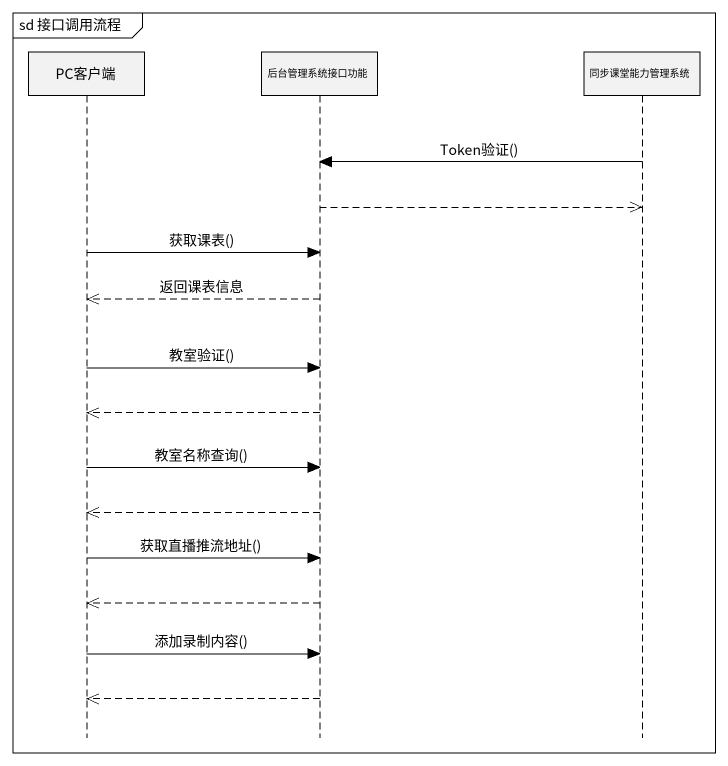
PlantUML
@startuml
mainframe sd 接口调用流程
hide footbox
participant PC客户端
participant 后台管理系统接口功能
participant 同步课堂能力管理系统

同步课堂能力管理系统 -> 后台管理系统接口功能 : Token验证()
后台管理系统接口功能 -->> 同步课堂能力管理系统
PC客户端 -> 后台管理系统接口功能 : 获取课表()
后台管理系统接口功能 -->> PC客户端 : 返回课表信息
PC客户端 -> 后台管理系统接口功能 : 教室验证()
后台管理系统接口功能 -->> PC客户端
PC客户端 -> 后台管理系统接口功能 : 教室名称查询()
后台管理系统接口功能 -->> PC客户端
PC客户端 -> 后台管理系统接口功能 : 获取直播推流地址()
后台管理系统接口功能 -->> PC客户端
PC客户端 -> 后台管理系统接口功能 : 添加录制内容()
后台管理系统接口功能 -->> PC客户端
@enduml
